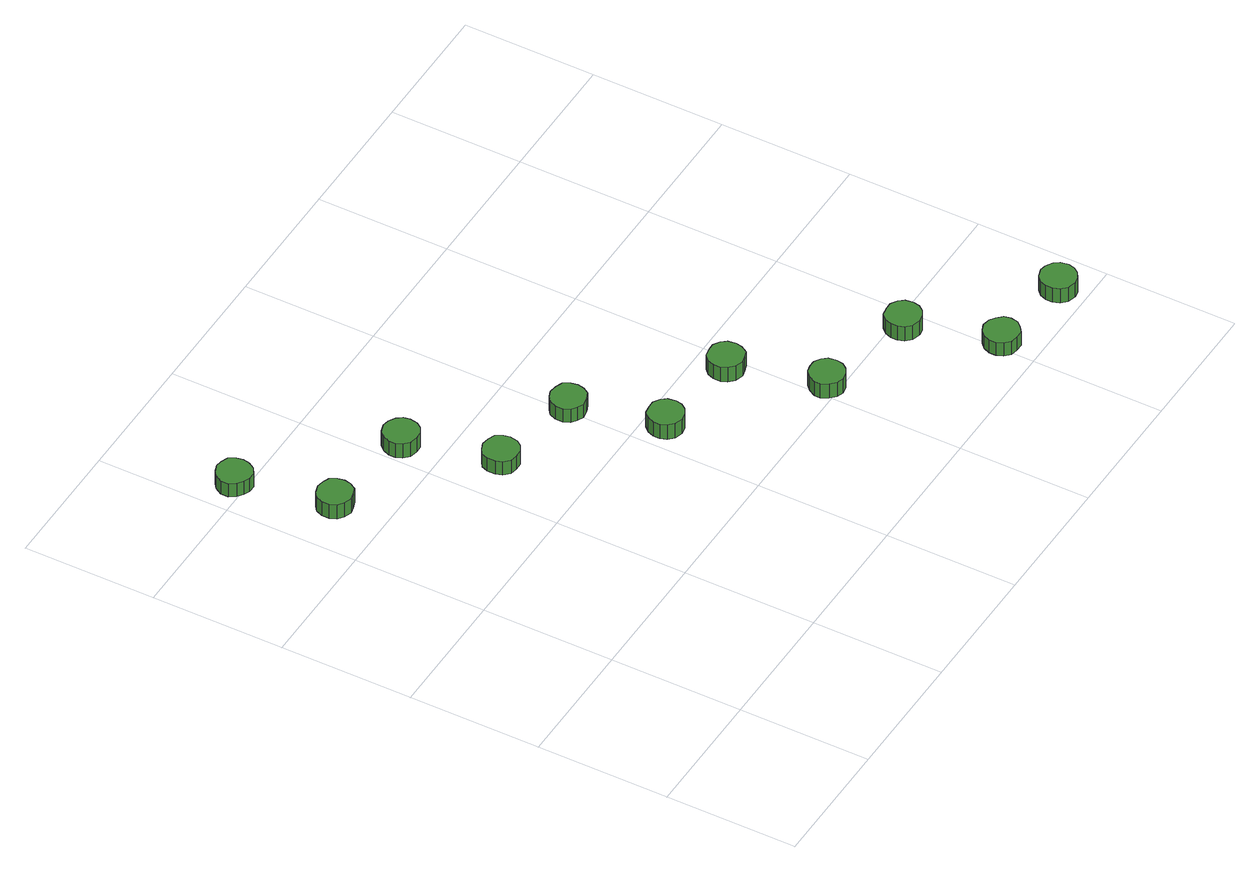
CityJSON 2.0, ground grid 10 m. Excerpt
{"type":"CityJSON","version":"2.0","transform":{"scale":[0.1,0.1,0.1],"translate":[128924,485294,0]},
"CityObjects":{
"tree1":{"type":"SolitaryVegetationObject","attributes":{"function":"something"},"geometry":[{"type":"MultiSurface","lod":"1","boundaries":[[[0,1,2,3,4,5,6,7,8,9,10,11,12,13,14]],[[15,16,17,18,19,20,21,22,23,24,25,26,27,28,29]],[[0,29,28,1]],[[1,28,27,2]],[[2,27,26,3]],[[3,26,25,4]],[[4,25,24,5]],[[5,24,23,6]],[[6,23,22,7]],[[7,22,21,8]],[[8,21,20,9]],[[9,20,19,10]],[[10,19,18,11]],[[11,18,17,12]],[[12,17,16,13]],[[13,16,15,14]],[[14,15,29,0]]]}]},
"tree2":{"type":"SolitaryVegetationObject","attributes":{"function":"something"},"geometry":[{"type":"MultiSurface","lod":"1","boundaries":[[[30,31,32,33,34,35,36,37,38,39,40,41,42,43,44]],[[45,46,47,48,49,50,51,52,53,54,55,56,57,58,59]],[[30,59,58,31]],[[31,58,57,32]],[[32,57,56,33]],[[33,56,55,34]],[[34,55,54,35]],[[35,54,53,36]],[[36,53,52,37]],[[37,52,51,38]],[[38,51,50,39]],[[39,50,49,40]],[[40,49,48,41]],[[41,48,47,42]],[[42,47,46,43]],[[43,46,45,44]],[[44,45,59,30]]]}]},
"tree3":{"type":"SolitaryVegetationObject","attributes":{"function":"something"},"geometry":[{"type":"MultiSurface","lod":"1","boundaries":[[[60,61,62,63,64,65,66,67,68,69,70,71,72,73,74]],[[75,76,77,78,79,80,81,82,83,84,85,86,87,88,89]],[[60,89,88,61]],[[61,88,87,62]],[[62,87,86,63]],[[63,86,85,64]],[[64,85,84,65]],[[65,84,83,66]],[[66,83,82,67]],[[67,82,81,68]],[[68,81,80,69]],[[69,80,79,70]],[[70,79,78,71]],[[71,78,77,72]],[[72,77,76,73]],[[73,76,75,74]],[[74,75,89,60]]]}]},
"tree4":{"type":"SolitaryVegetationObject","attributes":{"function":"something"},"geometry":[{"type":"MultiSurface","lod":"1","boundaries":[[[90,91,92,93,94,95,96,97,98,99,100,101,102,103,104]],[[105,106,107,108,109,110,111,112,113,114,115,116,117,118,119]],[[90,119,118,91]],[[91,118,117,92]],[[92,117,116,93]],[[93,116,115,94]],[[94,115,114,95]],[[95,114,113,96]],[[96,113,112,97]],[[97,112,111,98]],[[98,111,110,99]],[[99,110,109,100]],[[100,109,108,101]],[[101,108,107,102]],[[102,107,106,103]],[[103,106,105,104]],[[104,105,119,90]]]}]},
"tree5":{"type":"SolitaryVegetationObject","attributes":{"function":"something"},"geometry":[{"type":"MultiSurface","lod":"1","boundaries":[[[120,121,122,123,124,125,126,127,128,129,130,131,132,133,134]],[[135,136,137,138,139,140,141,142,143,144,145,146,147,148,149]],[[120,149,148,121]],[[121,148,147,122]],[[122,147,146,123]],[[123,146,145,124]],[[124,145,144,125]],[[125,144,143,126]],[[126,143,142,127]],[[127,142,141,128]],[[128,141,140,129]],[[129,140,139,130]],[[130,139,138,131]],[[131,138,137,132]],[[132,137,136,133]],[[133,136,135,134]],[[134,135,149,120]]]}]},
"tree6":{"type":"SolitaryVegetationObject","attributes":{"function":"something"},"geometry":[{"type":"MultiSurface","lod":"1","boundaries":[[[150,151,152,153,154,155,156,157,158,159,160,161,162,163,164]],[[165,166,167,168,169,170,171,172,173,174,175,176,177,178,179]],[[150,179,178,151]],[[151,178,177,152]],[[152,177,176,153]],[[153,176,175,154]],[[154,175,174,155]],[[155,174,173,156]],[[156,173,172,157]],[[157,172,171,158]],[[158,171,170,159]],[[159,170,169,160]],[[160,169,168,161]],[[161,168,167,162]],[[162,167,166,163]],[[163,166,165,164]],[[164,165,179,150]]]}]},
"tree7":{"type":"SolitaryVegetationObject","attributes":{"function":"something"},"geometry":[{"type":"MultiSurface","lod":"1","boundaries":[[[180,181,182,183,184,185,186,187,188,189,190,191,192,193,194]],[[195,196,197,198,199,200,201,202,203,204,205,206,207,208,209]],[[180,209,208,181]],[[181,208,207,182]],[[182,207,206,183]],[[183,206,205,184]],[[184,205,204,185]],[[185,204,203,186]],[[186,203,202,187]],[[187,202,201,188]],[[188,201,200,189]],[[189,200,199,190]],[[190,199,198,191]],[[191,198,197,192]],[[192,197,196,193]],[[193,196,195,194]],[[194,195,209,180]]]}]},
"tree8":{"type":"SolitaryVegetationObject","attributes":{"function":"something"},"geometry":[{"type":"MultiSurface","lod":"1","boundaries":[[[210,211,212,213,214,215,216,217,218,219,220,221,222,223,224]],[[225,226,227,228,229,230,231,232,233,234,235,236,237,238,239]],[[210,239,238,211]],[[211,238,237,212]],[[212,237,236,213]],[[213,236,235,214]],[[214,235,234,215]],[[215,234,233,216]],[[216,233,232,217]],[[217,232,231,218]],[[218,231,230,219]],[[219,230,229,220]],[[220,229,228,221]],[[221,228,227,222]],[[222,227,226,223]],[[223,226,225,224]],[[224,225,239,210]]]}]},
"tree9":{"type":"SolitaryVegetationObject","attributes":{"function":"something"},"geometry":[{"type":"MultiSurface","lod":"1","boundaries":[[[240,241,242,243,244,245,246,247,248,249,250,251,252,253,254]],[[255,256,257,258,259,260,261,262,263,264,265,266,267,268,269]],[[240,269,268,241]],[[241,268,267,242]],[[242,267,266,243]],[[243,266,265,244]],[[244,265,264,245]],[[245,264,263,246]],[[246,263,262,247]],[[247,262,261,248]],[[248,261,260,249]],[[249,260,259,250]],[[250,259,258,251]],[[251,258,257,252]],[[252,257,256,253]],[[253,256,255,254]],[[254,255,269,240]]]}]},
"tree10":{"type":"SolitaryVegetationObject","attributes":{"function":"something"},"geometry":[{"type":"MultiSurface","lod":"1","boundaries":[[[270,271,272,273,274,275,276,277,278,279,280,281,282,283,284]],[[285,286,287,288,289,290,291,292,293,294,295,296,297,298,299]],[[270,299,298,271]],[[271,298,297,272]],[[272,297,296,273]],[[273,296,295,274]],[[274,295,294,275]],[[275,294,293,276]],[[276,293,292,277]],[[277,292,291,278]],[[278,291,290,279]],[[279,290,289,280]],[[280,289,288,281]],[[281,288,287,282]],[[282,287,286,283]],[[283,286,285,284]],[[284,285,299,270]]]}]},
"tree11":{"type":"SolitaryVegetationObject","attributes":{"function":"something"},"geometry":[{"type":"MultiSurface","lod":"1","boundaries":[[[300,301,302,303,304,305,306,307,308,309,310,311,312,313,314]],[[315,316,317,318,319,320,321,322,323,324,325,326,327,328,329]],[[300,329,328,301]],[[301,328,327,302]],[[302,327,326,303]],[[303,326,325,304]],[[304,325,324,305]],[[305,324,323,306]],[[306,323,322,307]],[[307,322,321,308]],[[308,321,320,309]],[[309,320,319,310]],[[310,319,318,311]],[[311,318,317,312]],[[312,317,316,313]],[[313,316,315,314]],[[314,315,329,300]]]}]}
},
"vertices":[
[54,339,17],[53,344,17],[50,349,17],[45,351,17],[40,352,17],[34,350,17],[30,347,17],[28,342,17],[28,336,17],[30,331,17],[34,328,17],[40,326,17],[45,327,17],[50,329,17],[53,334,17],[53,334,4],[50,329,4],[45,327,4],[40,326,4],[34,328,4],[30,331,4],[28,336,4],[28,342,4],[30,347,4],[34,350,4],[40,352,4],[45,351,4],[50,349,4],[53,344,4],[54,339,4],
[35,407,20],[34,412,20],[31,417,20],[26,419,20],[21,420,20],[16,418,20],[12,415,20],[9,410,20],[9,404,20],[12,399,20],[16,396,20],[21,394,20],[26,394,20],[31,397,20],[34,402,20],[34,402,8],[31,397,8],[26,394,8],[21,394,8],[16,396,8],[12,399,8],[9,404,8],[9,410,8],[12,415,8],[16,418,8],[21,420,8],[26,419,8],[31,417,8],[34,412,8],[35,407,8],
[126,329,20],[125,334,20],[122,338,20],[117,341,20],[112,342,20],[106,340,20],[102,336,20],[100,331,20],[100,326,20],[102,321,20],[106,317,20],[112,316,20],[117,316,20],[122,319,20],[125,323,20],[125,323,7],[122,319,7],[117,316,7],[112,316,7],[106,317,7],[102,321,7],[100,326,7],[100,331,7],[102,336,7],[106,340,7],[112,342,7],[117,341,7],[122,338,7],[125,334,7],[126,329,7],
[147,263,17],[146,268,17],[143,273,17],[138,275,17],[132,276,17],[127,274,17],[123,271,17],[121,266,17],[121,260,17],[123,255,17],[127,251,17],[132,250,17],[138,250,17],[143,253,17],[146,257,17],[146,257,5],[143,253,5],[138,250,5],[132,250,5],[127,251,5],[123,255,5],[121,260,5],[121,266,5],[123,271,5],[127,274,5],[132,276,5],[138,275,5],[143,273,5],[146,268,5],[147,263,5],
[213,248,19],[212,253,19],[209,258,19],[204,260,19],[198,261,19],[193,259,19],[189,256,19],[187,251,19],[187,245,19],[189,240,19],[193,237,19],[198,235,19],[204,236,19],[209,238,19],[212,243,19],[212,243,7],[209,238,7],[204,236,7],[198,235,7],[193,237,7],[189,240,7],[187,245,7],[187,251,7],[189,256,7],[193,259,7],[198,261,7],[204,260,7],[209,258,7],[212,253,7],[213,248,7],
[233,183,18],[232,189,18],[229,193,18],[224,196,18],[219,196,18],[213,195,18],[209,191,18],[207,186,18],[207,181,18],[209,176,18],[213,172,18],[219,170,18],[224,171,18],[229,174,18],[232,178,18],[232,178,5],[229,174,5],[224,171,5],[219,170,5],[213,172,5],[209,176,5],[207,181,5],[207,186,5],[209,191,5],[213,195,5],[219,196,5],[224,196,5],[229,193,5],[232,189,5],[233,183,5],
[301,175,20],[300,181,20],[297,185,20],[292,188,20],[287,188,20],[281,187,20],[277,183,20],[275,178,20],[275,172,20],[277,168,20],[281,164,20],[287,162,20],[292,163,20],[297,165,20],[300,170,20],[300,170,7],[297,165,7],[292,163,7],[287,162,7],[281,164,7],[277,168,7],[275,172,7],[275,178,7],[277,183,7],[281,187,7],[287,188,7],[292,188,7],[297,185,7],[300,181,7],[301,175,7],
[323,109,17],[322,115,17],[319,119,17],[314,122,17],[309,122,17],[304,121,17],[300,117,17],[297,112,17],[297,107,17],[300,102,17],[304,98,17],[309,96,17],[314,97,17],[319,100,17],[322,104,17],[322,104,4],[319,100,4],[314,97,4],[309,96,4],[304,98,4],[300,102,4],[297,107,4],[297,112,4],[300,117,4],[304,121,4],[309,122,4],[314,122,4],[319,119,4],[322,115,4],[323,109,4],
[396,91,20],[395,97,20],[392,101,20],[387,104,20],[382,104,20],[376,103,20],[372,99,20],[370,94,20],[370,89,20],[372,84,20],[376,80,20],[382,78,20],[387,79,20],[392,82,20],[395,86,20],[395,86,7],[392,82,7],[387,79,7],[382,78,7],[376,80,7],[372,84,7],[370,89,7],[370,94,7],[372,99,7],[376,103,7],[382,104,7],[387,104,7],[392,101,7],[395,97,7],[396,91,7],
[417,27,18],[416,32,18],[412,36,18],[408,39,18],[402,40,18],[397,38,18],[393,34,18],[391,29,18],[391,24,18],[393,19,18],[397,15,18],[402,14,18],[408,14,18],[412,17,18],[416,21,18],[416,21,6],[412,17,6],[408,14,6],[402,14,6],[397,15,6],[393,19,6],[391,24,6],[391,29,6],[393,34,6],[397,38,6],[402,40,6],[408,39,6],[412,36,6],[416,32,6],[417,27,6],
[480,18,21],[479,24,21],[476,28,21],[471,31,21],[466,32,21],[460,30,21],[456,26,21],[454,21,21],[454,16,21],[456,11,21],[460,7,21],[466,5,21],[471,6,21],[476,9,21],[479,13,21],[479,13,8],[476,9,8],[471,6,8],[466,5,8],[460,7,8],[456,11,8],[454,16,8],[454,21,8],[456,26,8],[460,30,8],[466,32,8],[471,31,8],[476,28,8],[479,24,8],[480,18,8]
]}
